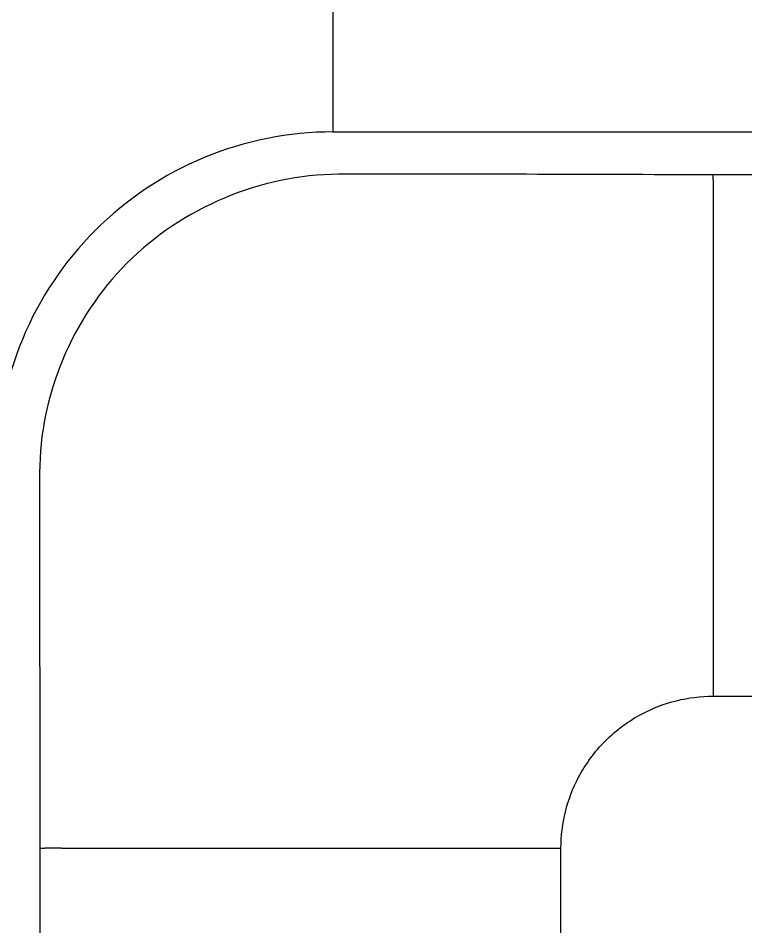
# Model space of a CAD drawing. Header units: millimetres. Extents: x -56261 to 196039, y 9480 to 100001.
# Drawn here: x 33231.29 to 33254.18, y 95852.37 to 95880.95 of the extents above; entities that cross this region are included whole.
import ezdxf

# ---------------------------------------------------------------- set-up
doc = ezdxf.new("R2010")
doc.units = ezdxf.units.MM
doc.set_wipeout_variables(frame=1)
doc.layers.add('SS-AIRCON', color=5, linetype='Continuous')
doc.layers.add('SS-TEXT', color=7, linetype='Continuous')

# ---------------------------------------------------------------- blocks, each defined once
blk = doc.blocks.new('I48T')
at = {"layer": 'SS-AIRCON', "color": 0, "linetype": 'Continuous'}
for p, q in [((644.5, -7), (644.5, -173)), ((668.5, -173), (668.5, -7)), ((667.4981, -173), (668.2686, -173)), ((668.5, -173), (668.2686, -173)), ((637.5, -180.00001), (-637.5, -180.00001)), ((637.5, -203.00554), (637.5, -180.00001)), ((-637.5, -204.00742), (637.5, -204.00742)), ((637.5, -203.77603), (637.5, -204.00742)), ((654.9999, -238.2834), (654.9999, -205.97814))]:
    blk.add_line(p, q, dxfattribs=at)
blk.add_lwpolyline([(637.5, -203.77595), (637.5, -203.77304, 0.00006557), (637.5, -203.76843, 0.00002552), (637.5, -203.76208, 0.00001353), (637.5, -203.75399, 0.00000878), (637.5, -203.74405, 0.000006), (637.5, -203.7323, 0.00000441), (637.5, -203.71866, 0.00000335), (637.5, -203.7032, 0.00000267), (637.5, -203.68585, 0.00000216), (637.5, -203.66669, 0.00000181), (637.5, -203.64567, 0.00000152), (637.5, -203.62292, 0.00000131), (637.5, -203.59841, 0.00000114), (637.5, -203.57226, 0.00000101), (637.5, -203.54447, 0.0000009), (637.5, -203.51521, 0.0000008), (637.5, -203.48451, 0.00000073), (637.5, -203.45246, 0.00000068), (637.5, -203.4191, 0.00000061), (637.5, -203.38481, 0.00000053), (637.5, -203.34972, 0.00000054), (637.5, -203.31315, 0.00000059), (637.5, -203.27488, 0.00000043), (637.5, -203.23844, 0.00000017), (637.5, -203.20509, 0.00000054), (637.5, -203.16165, 0.00000085), (637.5, -203.09424, 0.00000041), (637.5, -203.00562, 0.00000022)], format="xyb", dxfattribs=at)
for points, knots in [([(644.5001, -172.99996), (644.5, -174.13478), (644.2204, -175.26573), (643.3648, -176.88343), (642.5254, -178.02645), (641.3822, -178.86565), (639.765, -179.72102), (638.6343, -180.00001), (637.5, -180.00006)], [0, 0, 0, 0, 0.30961454, 0.30961454, 0.50006661, 0.69051868, 0.69051868, 1, 1, 1, 1]), ([(637.5, -204.00737), (643.2434, -204.00742), (648.9465, -204.05346), (658.3208, -204.01393), (665.5286, -200.96174), (668.5016, -193.85138), (668.5062, -184.50802), (668.5, -178.74606), (668.4999, -172.99996)], [0, 0, 0, 0, 0.34952936, 0.34952936, 0.56462664, 0.77972393, 0.77972393, 1.1294038, 1.1294038, 1.1294038, 1.1294038]), ([(654.9999, -205.97814), (657.0252, -205.97834), (661.079, -205.17212), (666.2288, -201.72879), (669.6721, -196.57902), (670.4784, -192.52527), (670.4782, -190.49986)], [2, 2, 2, 2, 9.958832, 17.920235, 25.88162, 33.840439, 33.840439, 33.840439, 33.840439]), ([(654.9999, -240.50017), (660.8058, -240.5), (668.5367, -240.50071), (676.4548, -240.48929), (681.8076, -240.52338), (690.8046, -239.01846), (702.0652, -229.55374), (705.043, -218.9363), (704.9952, -212.12442), (705.0261, -208.17322), (705.0085, -200.33642), (705, -194.41322), (704.9999, -190.49986)], [0, 0, 0, 0, 0.35750492, 0.48182088, 0.48182088, 0.68067387, 1.0140867, 1.311816, 1.311816, 1.4272538, 1.5527297, 1.7936434, 1.7936434, 1.7936434, 1.7936434]), ([(704.2594, -190.49986), (704.2597, -193.89769), (704.2583, -197.29601), (704.2624, -202.72925), (704.2668, -204.76615), (704.266, -208.52378), (704.2567, -210.23983), (704.26, -212.1886), (704.2608, -212.44417), (704.2632, -212.95264), (704.2647, -213.20556), (704.269, -213.69982), (704.2735, -213.93457), (704.2754, -214.47879), (704.2721, -214.7439), (704.2342, -216.07514), (704.136, -217.13728), (703.7003, -219.94345), (703.2468, -221.66843), (701.9945, -224.99531), (701.1925, -226.60205), (699.2558, -229.61048), (698.1268, -231.00565), (694.1202, -235.03), (690.7283, -237.17946), (685.3115, -239.00106), (683.5594, -239.38515), (680.9078, -239.69488), (680.019, -239.7536), (678.6722, -239.77561), (678.246, -239.76874), (677.6285, -239.76551), (677.415, -239.76462), (676.987, -239.76304), (676.7725, -239.76239), (675.188, -239.7584), (673.8143, -239.75968), (670.7258, -239.76154), (669.0149, -239.76185), (663.2009, -239.76157), (659.0986, -239.75909), (654.9999, -239.75864)], [2, 2, 2, 2, 5.1608637, 5.1608637, 7.0559647, 7.0559647, 8.6459539, 8.6459539, 8.8863461, 8.8863461, 9.1249382, 9.1249382, 9.3533088, 9.3533088, 9.5704607, 9.5704607, 10.444814, 10.444814, 11.905591, 11.905591, 13.368061, 13.368061, 14.831958, 14.831958, 18.038133, 18.038133, 19.506754, 19.506754, 20.242094, 20.242094, 20.620407, 20.620407, 20.820235, 20.820235, 21.020788, 21.020788, 22.301214, 22.301214, 23.891622, 23.891622, 27.706436, 27.706436, 27.706436, 27.706436])]:
    blk.add_open_spline(points, degree=3, knots=knots, dxfattribs=at)
for points in [[(667.4982, -172.99996), (659.9678, -173), (652.2342, -173), (644.5001, -172.99996)], [(654.9999, -205.97814), (436.6666, -205.97818), (218.3333, -205.97818), (-0.0001, -205.97814)]]:
    blk.add_open_spline(points, degree=3, dxfattribs=at)
blk = doc.blocks.new('A$C43DE16F2')
blk.add_wipeout([(0, 14550.001), (0, 0.001), (29100, 0.001), (29100, 14550.001)]).dxf.layer = 'SS-TEXT'
at = {"layer": 'SS-TEXT', "linetype": 'Continuous', "xscale": 1.577261091527505, "yscale": 1.577261091527505, "zscale": 1.577261091527505, "rotation": 180}
blk.add_blockref('I48T', (11081.918, 7128.457), dxfattribs=at)

msp = doc.modelspace()

# ---------------------------------------------------------------- block references
at = {"layer": 'SS-TEXT', "xscale": 0.4331186193392458, "yscale": 0.4331186193392458, "zscale": 0.4331186193392458}
msp.add_blockref('A$C43DE16F2', (28888.861, 92649.191), dxfattribs=at)

doc.saveas('drawing.dxf')
